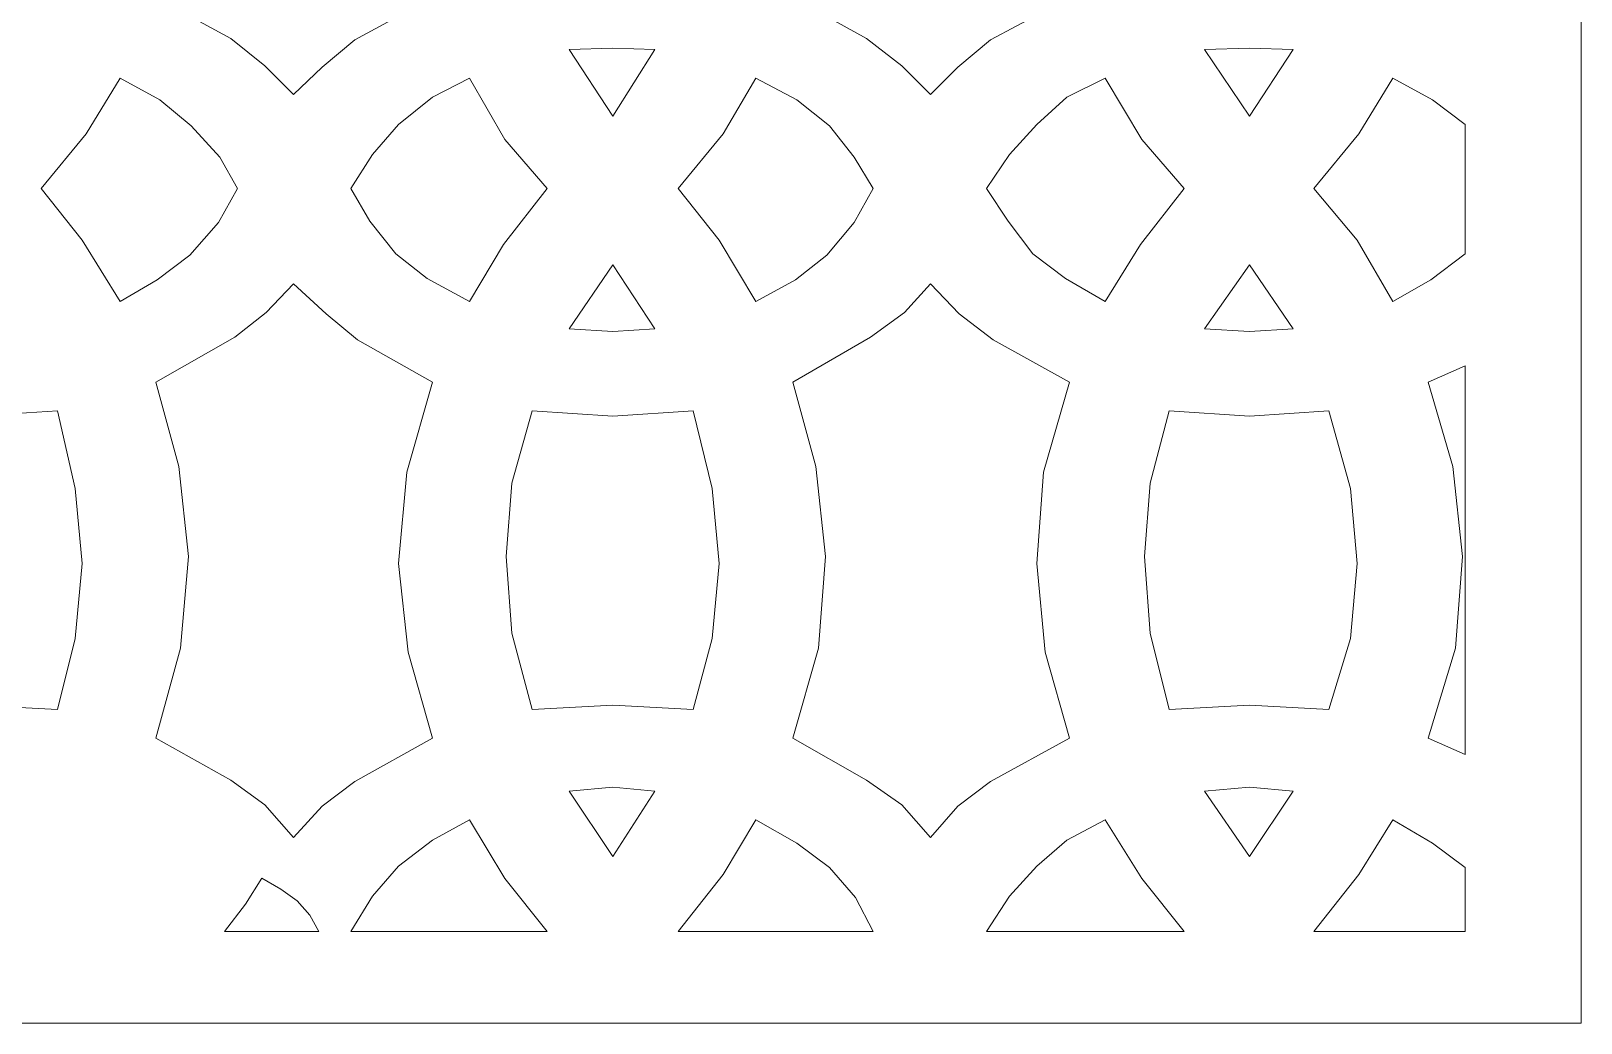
# Model space of a CAD drawing. Header units: centimetres. Extents: x -7.7 to 6.7, y -15 to 14.1.
# Drawn here: x -0.38 to 6.71, y -15.02 to -10.48 of the extents above; entities that cross this region are included whole.
import ezdxf

# ---------------------------------------------------------------- set-up
doc = ezdxf.new("R2010")
doc.units = ezdxf.units.CM
doc.header["$MEASUREMENT"] = 0
doc.layers.add('layer 1', color=7, linetype='Continuous')

msp = doc.modelspace()

# ---------------------------------------------------------------- linework, layer by layer
at = {"layer": 'layer 1', "color": 242, "lineweight": 9}
for points, knots in [([(-7.71189, -0.60288), (-7.71189, -0.60288), (6.70831, -0.60288), (6.70831, -0.60288), (6.70831, -0.60288), (6.70831, -0.60288), (6.70831, -15.01684), (6.70831, -15.01684), (6.70831, -15.01684), (6.70831, -15.01684), (-7.71189, -15.01684), (-7.71189, -15.01684), (-7.71189, -15.01684), (-7.71189, -15.01684), (-7.71189, -0.60288), (-7.71189, -0.60288)], [0, 0, 0, 0, 0.2, 0.2, 0.2, 0.2, 0.4, 0.4, 0.4, 0.4, 0.6, 0.6, 0.6, 0.6, 1, 1, 1, 1]), ([(0.81793, -10.76753), (0.81793, -10.76753), (0.68689, -10.63649), (0.68689, -10.63649), (0.68689, -10.63649), (0.68689, -10.63649), (0.5309, -10.5117), (0.5309, -10.5117), (0.5309, -10.5117), (0.5309, -10.5117), (0.18771, -10.3245), (0.18771, -10.3245), (0.18771, -10.3245), (0.18771, -10.3245), (0.30003, -9.91268), (0.30003, -9.91268), (0.30003, -9.91268), (0.30003, -9.91268), (0.33746, -9.49461), (0.33746, -9.49461), (0.33746, -9.49461), (0.33746, -9.49461), (0.29379, -9.08278), (0.29379, -9.08278), (0.29379, -9.08278), (0.29379, -9.08278), (0.18771, -8.68967), (0.18771, -8.68967), (0.18771, -8.68967), (0.18771, -8.68967), (0.54962, -8.49624), (0.54962, -8.49624), (0.54962, -8.49624), (0.54962, -8.49624), (0.69313, -8.37768), (0.69313, -8.37768), (0.69313, -8.37768), (0.69313, -8.37768), (0.81793, -8.24665), (0.81793, -8.24665), (0.81793, -8.24665), (0.81793, -8.24665), (0.96768, -8.39016), (0.96768, -8.39016), (0.96768, -8.39016), (0.96768, -8.39016), (1.1112, -8.50872), (1.1112, -8.50872), (1.1112, -8.50872), (1.1112, -8.50872), (1.45439, -8.68967), (1.45439, -8.68967), (1.45439, -8.68967), (1.45439, -8.68967), (1.33583, -9.12022), (1.33583, -9.12022), (1.33583, -9.12022), (1.33583, -9.12022), (1.29839, -9.53829), (1.29839, -9.53829), (1.29839, -9.53829), (1.29839, -9.53829), (1.34207, -9.94387), (1.34207, -9.94387), (1.34207, -9.94387), (1.34207, -9.94387), (1.45439, -10.3245), (1.45439, -10.3245), (1.45439, -10.3245), (1.45439, -10.3245), (1.09872, -10.51794), (1.09872, -10.51794), (1.09872, -10.51794), (1.09872, -10.51794), (0.94897, -10.64273), (0.94897, -10.64273), (0.94897, -10.64273), (0.94897, -10.64273), (0.81793, -10.76753), (0.81793, -10.76753)], [0, 0, 0, 0, 0.047619, 0.047619, 0.047619, 0.047619, 0.0952381, 0.0952381, 0.0952381, 0.0952381, 0.1428571, 0.1428571, 0.1428571, 0.1428571, 0.1904762, 0.1904762, 0.1904762, 0.1904762, 0.2380952, 0.2380952, 0.2380952, 0.2380952, 0.2857143, 0.2857143, 0.2857143, 0.2857143, 0.3333333, 0.3333333, 0.3333333, 0.3333333, 0.3809524, 0.3809524, 0.3809524, 0.3809524, 0.4285714, 0.4285714, 0.4285714, 0.4285714, 0.4761905, 0.4761905, 0.4761905, 0.4761905, 0.5238095, 0.5238095, 0.5238095, 0.5238095, 0.5714286, 0.5714286, 0.5714286, 0.5714286, 0.6190476, 0.6190476, 0.6190476, 0.6190476, 0.6666667, 0.6666667, 0.6666667, 0.6666667, 0.7142857, 0.7142857, 0.7142857, 0.7142857, 0.7619048, 0.7619048, 0.7619048, 0.7619048, 0.8095238, 0.8095238, 0.8095238, 0.8095238, 0.8571429, 0.8571429, 0.8571429, 0.8571429, 0.9047619, 0.9047619, 0.9047619, 0.9047619, 1, 1, 1, 1]), ([(3.73192, -10.76753), (3.73192, -10.76753), (3.60088, -10.63649), (3.60088, -10.63649), (3.60088, -10.63649), (3.60088, -10.63649), (3.43865, -10.5117), (3.43865, -10.5117), (3.43865, -10.5117), (3.43865, -10.5117), (3.1017, -10.3245), (3.1017, -10.3245), (3.1017, -10.3245), (3.1017, -10.3245), (3.22026, -9.91268), (3.22026, -9.91268), (3.22026, -9.91268), (3.22026, -9.91268), (3.25146, -9.49461), (3.25146, -9.49461), (3.25146, -9.49461), (3.25146, -9.49461), (3.20778, -9.08278), (3.20778, -9.08278), (3.20778, -9.08278), (3.20778, -9.08278), (3.1017, -8.68967), (3.1017, -8.68967), (3.1017, -8.68967), (3.1017, -8.68967), (3.45737, -8.49624), (3.45737, -8.49624), (3.45737, -8.49624), (3.45737, -8.49624), (3.61336, -8.37768), (3.61336, -8.37768), (3.61336, -8.37768), (3.61336, -8.37768), (3.73192, -8.24665), (3.73192, -8.24665), (3.73192, -8.24665), (3.73192, -8.24665), (3.86296, -8.39016), (3.86296, -8.39016), (3.86296, -8.39016), (3.86296, -8.39016), (4.01895, -8.50872), (4.01895, -8.50872), (4.01895, -8.50872), (4.01895, -8.50872), (4.36838, -8.68967), (4.36838, -8.68967), (4.36838, -8.68967), (4.36838, -8.68967), (4.24982, -9.12022), (4.24982, -9.12022), (4.24982, -9.12022), (4.24982, -9.12022), (4.21863, -9.53829), (4.21863, -9.53829), (4.21863, -9.53829), (4.21863, -9.53829), (4.25606, -9.94387), (4.25606, -9.94387), (4.25606, -9.94387), (4.25606, -9.94387), (4.36838, -10.3245), (4.36838, -10.3245), (4.36838, -10.3245), (4.36838, -10.3245), (4.00647, -10.51794), (4.00647, -10.51794), (4.00647, -10.51794), (4.00647, -10.51794), (3.85672, -10.64273), (3.85672, -10.64273), (3.85672, -10.64273), (3.85672, -10.64273), (3.73192, -10.76753), (3.73192, -10.76753)], [0, 0, 0, 0, 0.047619, 0.047619, 0.047619, 0.047619, 0.0952381, 0.0952381, 0.0952381, 0.0952381, 0.1428571, 0.1428571, 0.1428571, 0.1428571, 0.1904762, 0.1904762, 0.1904762, 0.1904762, 0.2380952, 0.2380952, 0.2380952, 0.2380952, 0.2857143, 0.2857143, 0.2857143, 0.2857143, 0.3333333, 0.3333333, 0.3333333, 0.3333333, 0.3809524, 0.3809524, 0.3809524, 0.3809524, 0.4285714, 0.4285714, 0.4285714, 0.4285714, 0.4761905, 0.4761905, 0.4761905, 0.4761905, 0.5238095, 0.5238095, 0.5238095, 0.5238095, 0.5714286, 0.5714286, 0.5714286, 0.5714286, 0.6190476, 0.6190476, 0.6190476, 0.6190476, 0.6666667, 0.6666667, 0.6666667, 0.6666667, 0.7142857, 0.7142857, 0.7142857, 0.7142857, 0.7619048, 0.7619048, 0.7619048, 0.7619048, 0.8095238, 0.8095238, 0.8095238, 0.8095238, 0.8571429, 0.8571429, 0.8571429, 0.8571429, 0.9047619, 0.9047619, 0.9047619, 0.9047619, 1, 1, 1, 1]), ([(2.27804, -10.86737), (2.27804, -10.86737), (2.07837, -10.56162), (2.07837, -10.56162), (2.07837, -10.56162), (2.07837, -10.56162), (2.27804, -10.55538), (2.27804, -10.55538), (2.27804, -10.55538), (2.27804, -10.55538), (2.47148, -10.56162), (2.47148, -10.56162), (2.47148, -10.56162), (2.47148, -10.56162), (2.27804, -10.86737), (2.27804, -10.86737)], [0, 0, 0, 0, 0.2, 0.2, 0.2, 0.2, 0.4, 0.4, 0.4, 0.4, 0.6, 0.6, 0.6, 0.6, 1, 1, 1, 1]), ([(5.19204, -10.86737), (5.19204, -10.86737), (4.98612, -10.56162), (4.98612, -10.56162), (4.98612, -10.56162), (4.98612, -10.56162), (5.19204, -10.55538), (5.19204, -10.55538), (5.19204, -10.55538), (5.19204, -10.55538), (5.39171, -10.56162), (5.39171, -10.56162), (5.39171, -10.56162), (5.39171, -10.56162), (5.19204, -10.86737), (5.19204, -10.86737)], [0, 0, 0, 0, 0.2, 0.2, 0.2, 0.2, 0.4, 0.4, 0.4, 0.4, 0.6, 0.6, 0.6, 0.6, 1, 1, 1, 1]), ([(-0.33644, -11.19808), (-0.33644, -11.19808), (-0.13052, -10.94848), (-0.13052, -10.94848), (-0.13052, -10.94848), (-0.13052, -10.94848), (0.02547, -10.69265), (0.02547, -10.69265), (0.02547, -10.69265), (0.02547, -10.69265), (0.20643, -10.79249), (0.20643, -10.79249), (0.20643, -10.79249), (0.20643, -10.79249), (0.34994, -10.91105), (0.34994, -10.91105), (0.34994, -10.91105), (0.34994, -10.91105), (0.48098, -11.05456), (0.48098, -11.05456), (0.48098, -11.05456), (0.48098, -11.05456), (0.5621, -11.19808), (0.5621, -11.19808), (0.5621, -11.19808), (0.5621, -11.19808), (0.47474, -11.35407), (0.47474, -11.35407), (0.47474, -11.35407), (0.47474, -11.35407), (0.3437, -11.50383), (0.3437, -11.50383), (0.3437, -11.50383), (0.3437, -11.50383), (0.19395, -11.61614), (0.19395, -11.61614), (0.19395, -11.61614), (0.19395, -11.61614), (0.02547, -11.71598), (0.02547, -11.71598), (0.02547, -11.71598), (0.02547, -11.71598), (-0.14924, -11.43519), (-0.14924, -11.43519), (-0.14924, -11.43519), (-0.14924, -11.43519), (-0.33644, -11.19808), (-0.33644, -11.19808)], [0, 0, 0, 0, 0.0769231, 0.0769231, 0.0769231, 0.0769231, 0.1538462, 0.1538462, 0.1538462, 0.1538462, 0.2307692, 0.2307692, 0.2307692, 0.2307692, 0.3076923, 0.3076923, 0.3076923, 0.3076923, 0.3846154, 0.3846154, 0.3846154, 0.3846154, 0.4615385, 0.4615385, 0.4615385, 0.4615385, 0.5384615, 0.5384615, 0.5384615, 0.5384615, 0.6153846, 0.6153846, 0.6153846, 0.6153846, 0.6923077, 0.6923077, 0.6923077, 0.6923077, 0.7692308, 0.7692308, 0.7692308, 0.7692308, 0.8461538, 0.8461538, 0.8461538, 0.8461538, 1, 1, 1, 1]), ([(1.97853, -11.19808), (1.97853, -11.19808), (1.77886, -11.45391), (1.77886, -11.45391), (1.77886, -11.45391), (1.77886, -11.45391), (1.62286, -11.71598), (1.62286, -11.71598), (1.62286, -11.71598), (1.62286, -11.71598), (1.42943, -11.6099), (1.42943, -11.6099), (1.42943, -11.6099), (1.42943, -11.6099), (1.28592, -11.49759), (1.28592, -11.49759), (1.28592, -11.49759), (1.28592, -11.49759), (1.16736, -11.34783), (1.16736, -11.34783), (1.16736, -11.34783), (1.16736, -11.34783), (1.08, -11.19808), (1.08, -11.19808), (1.08, -11.19808), (1.08, -11.19808), (1.17984, -11.04208), (1.17984, -11.04208), (1.17984, -11.04208), (1.17984, -11.04208), (1.29839, -10.90481), (1.29839, -10.90481), (1.29839, -10.90481), (1.29839, -10.90481), (1.45439, -10.78001), (1.45439, -10.78001), (1.45439, -10.78001), (1.45439, -10.78001), (1.62286, -10.69265), (1.62286, -10.69265), (1.62286, -10.69265), (1.62286, -10.69265), (1.7851, -10.97344), (1.7851, -10.97344), (1.7851, -10.97344), (1.7851, -10.97344), (1.97853, -11.19808), (1.97853, -11.19808)], [0, 0, 0, 0, 0.0769231, 0.0769231, 0.0769231, 0.0769231, 0.1538462, 0.1538462, 0.1538462, 0.1538462, 0.2307692, 0.2307692, 0.2307692, 0.2307692, 0.3076923, 0.3076923, 0.3076923, 0.3076923, 0.3846154, 0.3846154, 0.3846154, 0.3846154, 0.4615385, 0.4615385, 0.4615385, 0.4615385, 0.5384615, 0.5384615, 0.5384615, 0.5384615, 0.6153846, 0.6153846, 0.6153846, 0.6153846, 0.6923077, 0.6923077, 0.6923077, 0.6923077, 0.7692308, 0.7692308, 0.7692308, 0.7692308, 0.8461538, 0.8461538, 0.8461538, 0.8461538, 1, 1, 1, 1]), ([(2.57756, -11.19808), (2.57756, -11.19808), (2.78347, -10.94848), (2.78347, -10.94848), (2.78347, -10.94848), (2.78347, -10.94848), (2.93322, -10.69265), (2.93322, -10.69265), (2.93322, -10.69265), (2.93322, -10.69265), (3.12042, -10.79249), (3.12042, -10.79249), (3.12042, -10.79249), (3.12042, -10.79249), (3.27017, -10.91105), (3.27017, -10.91105), (3.27017, -10.91105), (3.27017, -10.91105), (3.38249, -11.05456), (3.38249, -11.05456), (3.38249, -11.05456), (3.38249, -11.05456), (3.46985, -11.19808), (3.46985, -11.19808), (3.46985, -11.19808), (3.46985, -11.19808), (3.38249, -11.35407), (3.38249, -11.35407), (3.38249, -11.35407), (3.38249, -11.35407), (3.25769, -11.50383), (3.25769, -11.50383), (3.25769, -11.50383), (3.25769, -11.50383), (3.11418, -11.61614), (3.11418, -11.61614), (3.11418, -11.61614), (3.11418, -11.61614), (2.93322, -11.71598), (2.93322, -11.71598), (2.93322, -11.71598), (2.93322, -11.71598), (2.76475, -11.43519), (2.76475, -11.43519), (2.76475, -11.43519), (2.76475, -11.43519), (2.57756, -11.19808), (2.57756, -11.19808)], [0, 0, 0, 0, 0.0769231, 0.0769231, 0.0769231, 0.0769231, 0.1538462, 0.1538462, 0.1538462, 0.1538462, 0.2307692, 0.2307692, 0.2307692, 0.2307692, 0.3076923, 0.3076923, 0.3076923, 0.3076923, 0.3846154, 0.3846154, 0.3846154, 0.3846154, 0.4615385, 0.4615385, 0.4615385, 0.4615385, 0.5384615, 0.5384615, 0.5384615, 0.5384615, 0.6153846, 0.6153846, 0.6153846, 0.6153846, 0.6923077, 0.6923077, 0.6923077, 0.6923077, 0.7692308, 0.7692308, 0.7692308, 0.7692308, 0.8461538, 0.8461538, 0.8461538, 0.8461538, 1, 1, 1, 1]), ([(4.89252, -11.19808), (4.89252, -11.19808), (4.69285, -11.45391), (4.69285, -11.45391), (4.69285, -11.45391), (4.69285, -11.45391), (4.53062, -11.71598), (4.53062, -11.71598), (4.53062, -11.71598), (4.53062, -11.71598), (4.34966, -11.6099), (4.34966, -11.6099), (4.34966, -11.6099), (4.34966, -11.6099), (4.19991, -11.49759), (4.19991, -11.49759), (4.19991, -11.49759), (4.19991, -11.49759), (4.08759, -11.34783), (4.08759, -11.34783), (4.08759, -11.34783), (4.08759, -11.34783), (3.98775, -11.19808), (3.98775, -11.19808), (3.98775, -11.19808), (3.98775, -11.19808), (4.09383, -11.04208), (4.09383, -11.04208), (4.09383, -11.04208), (4.09383, -11.04208), (4.21863, -10.90481), (4.21863, -10.90481), (4.21863, -10.90481), (4.21863, -10.90481), (4.3559, -10.78001), (4.3559, -10.78001), (4.3559, -10.78001), (4.3559, -10.78001), (4.53062, -10.69265), (4.53062, -10.69265), (4.53062, -10.69265), (4.53062, -10.69265), (4.69909, -10.97344), (4.69909, -10.97344), (4.69909, -10.97344), (4.69909, -10.97344), (4.89252, -11.19808), (4.89252, -11.19808)], [0, 0, 0, 0, 0.0769231, 0.0769231, 0.0769231, 0.0769231, 0.1538462, 0.1538462, 0.1538462, 0.1538462, 0.2307692, 0.2307692, 0.2307692, 0.2307692, 0.3076923, 0.3076923, 0.3076923, 0.3076923, 0.3846154, 0.3846154, 0.3846154, 0.3846154, 0.4615385, 0.4615385, 0.4615385, 0.4615385, 0.5384615, 0.5384615, 0.5384615, 0.5384615, 0.6153846, 0.6153846, 0.6153846, 0.6153846, 0.6923077, 0.6923077, 0.6923077, 0.6923077, 0.7692308, 0.7692308, 0.7692308, 0.7692308, 0.8461538, 0.8461538, 0.8461538, 0.8461538, 1, 1, 1, 1]), ([(6.17793, -11.49759), (6.17793, -11.49759), (6.02193, -11.61614), (6.02193, -11.61614), (6.02193, -11.61614), (6.02193, -11.61614), (5.84722, -11.71598), (5.84722, -11.71598), (5.84722, -11.71598), (5.84722, -11.71598), (5.68498, -11.43519), (5.68498, -11.43519), (5.68498, -11.43519), (5.68498, -11.43519), (5.48531, -11.19808), (5.48531, -11.19808), (5.48531, -11.19808), (5.48531, -11.19808), (5.69122, -10.94848), (5.69122, -10.94848), (5.69122, -10.94848), (5.69122, -10.94848), (5.84722, -10.69265), (5.84722, -10.69265), (5.84722, -10.69265), (5.84722, -10.69265), (6.02817, -10.79249), (6.02817, -10.79249), (6.02817, -10.79249), (6.02817, -10.79249), (6.17793, -10.90481), (6.17793, -10.90481), (6.17793, -10.90481), (6.17793, -10.90481), (6.17793, -11.49759), (6.17793, -11.49759)], [0, 0, 0, 0, 0.1, 0.1, 0.1, 0.1, 0.2, 0.2, 0.2, 0.2, 0.3, 0.3, 0.3, 0.3, 0.4, 0.4, 0.4, 0.4, 0.5, 0.5, 0.5, 0.5, 0.6, 0.6, 0.6, 0.6, 0.7, 0.7, 0.7, 0.7, 0.8, 0.8, 0.8, 0.8, 1, 1, 1, 1]), ([(2.27804, -11.54751), (2.27804, -11.54751), (2.47148, -11.84078), (2.47148, -11.84078), (2.47148, -11.84078), (2.47148, -11.84078), (2.27804, -11.85326), (2.27804, -11.85326), (2.27804, -11.85326), (2.27804, -11.85326), (2.07837, -11.84078), (2.07837, -11.84078), (2.07837, -11.84078), (2.07837, -11.84078), (2.27804, -11.54751), (2.27804, -11.54751)], [0, 0, 0, 0, 0.2, 0.2, 0.2, 0.2, 0.4, 0.4, 0.4, 0.4, 0.6, 0.6, 0.6, 0.6, 1, 1, 1, 1]), ([(5.19204, -11.54751), (5.19204, -11.54751), (5.39171, -11.84078), (5.39171, -11.84078), (5.39171, -11.84078), (5.39171, -11.84078), (5.19204, -11.85326), (5.19204, -11.85326), (5.19204, -11.85326), (5.19204, -11.85326), (4.98612, -11.84078), (4.98612, -11.84078), (4.98612, -11.84078), (4.98612, -11.84078), (5.19204, -11.54751), (5.19204, -11.54751)], [0, 0, 0, 0, 0.2, 0.2, 0.2, 0.2, 0.4, 0.4, 0.4, 0.4, 0.6, 0.6, 0.6, 0.6, 1, 1, 1, 1]), ([(0.81793, -14.16823), (0.81793, -14.16823), (0.68689, -14.01847), (0.68689, -14.01847), (0.68689, -14.01847), (0.68689, -14.01847), (0.5309, -13.90615), (0.5309, -13.90615), (0.5309, -13.90615), (0.5309, -13.90615), (0.18771, -13.71272), (0.18771, -13.71272), (0.18771, -13.71272), (0.18771, -13.71272), (0.30003, -13.30089), (0.30003, -13.30089), (0.30003, -13.30089), (0.30003, -13.30089), (0.33746, -12.88282), (0.33746, -12.88282), (0.33746, -12.88282), (0.33746, -12.88282), (0.29379, -12.471), (0.29379, -12.471), (0.29379, -12.471), (0.29379, -12.471), (0.18771, -12.08413), (0.18771, -12.08413), (0.18771, -12.08413), (0.18771, -12.08413), (0.54962, -11.87822), (0.54962, -11.87822), (0.54962, -11.87822), (0.54962, -11.87822), (0.69313, -11.7659), (0.69313, -11.7659), (0.69313, -11.7659), (0.69313, -11.7659), (0.81793, -11.63486), (0.81793, -11.63486), (0.81793, -11.63486), (0.81793, -11.63486), (0.96768, -11.77214), (0.96768, -11.77214), (0.96768, -11.77214), (0.96768, -11.77214), (1.1112, -11.8907), (1.1112, -11.8907), (1.1112, -11.8907), (1.1112, -11.8907), (1.45439, -12.08413), (1.45439, -12.08413), (1.45439, -12.08413), (1.45439, -12.08413), (1.33583, -12.49596), (1.33583, -12.49596), (1.33583, -12.49596), (1.33583, -12.49596), (1.29839, -12.91402), (1.29839, -12.91402), (1.29839, -12.91402), (1.29839, -12.91402), (1.34207, -13.31961), (1.34207, -13.31961), (1.34207, -13.31961), (1.34207, -13.31961), (1.45439, -13.71272), (1.45439, -13.71272), (1.45439, -13.71272), (1.45439, -13.71272), (1.09872, -13.91239), (1.09872, -13.91239), (1.09872, -13.91239), (1.09872, -13.91239), (0.94897, -14.02471), (0.94897, -14.02471), (0.94897, -14.02471), (0.94897, -14.02471), (0.81793, -14.16823), (0.81793, -14.16823)], [0, 0, 0, 0, 0.047619, 0.047619, 0.047619, 0.047619, 0.0952381, 0.0952381, 0.0952381, 0.0952381, 0.1428571, 0.1428571, 0.1428571, 0.1428571, 0.1904762, 0.1904762, 0.1904762, 0.1904762, 0.2380952, 0.2380952, 0.2380952, 0.2380952, 0.2857143, 0.2857143, 0.2857143, 0.2857143, 0.3333333, 0.3333333, 0.3333333, 0.3333333, 0.3809524, 0.3809524, 0.3809524, 0.3809524, 0.4285714, 0.4285714, 0.4285714, 0.4285714, 0.4761905, 0.4761905, 0.4761905, 0.4761905, 0.5238095, 0.5238095, 0.5238095, 0.5238095, 0.5714286, 0.5714286, 0.5714286, 0.5714286, 0.6190476, 0.6190476, 0.6190476, 0.6190476, 0.6666667, 0.6666667, 0.6666667, 0.6666667, 0.7142857, 0.7142857, 0.7142857, 0.7142857, 0.7619048, 0.7619048, 0.7619048, 0.7619048, 0.8095238, 0.8095238, 0.8095238, 0.8095238, 0.8571429, 0.8571429, 0.8571429, 0.8571429, 0.9047619, 0.9047619, 0.9047619, 0.9047619, 1, 1, 1, 1]), ([(3.73192, -14.16823), (3.73192, -14.16823), (3.60088, -14.01847), (3.60088, -14.01847), (3.60088, -14.01847), (3.60088, -14.01847), (3.43865, -13.90615), (3.43865, -13.90615), (3.43865, -13.90615), (3.43865, -13.90615), (3.1017, -13.71272), (3.1017, -13.71272), (3.1017, -13.71272), (3.1017, -13.71272), (3.22026, -13.30089), (3.22026, -13.30089), (3.22026, -13.30089), (3.22026, -13.30089), (3.25146, -12.88282), (3.25146, -12.88282), (3.25146, -12.88282), (3.25146, -12.88282), (3.20778, -12.471), (3.20778, -12.471), (3.20778, -12.471), (3.20778, -12.471), (3.1017, -12.08413), (3.1017, -12.08413), (3.1017, -12.08413), (3.1017, -12.08413), (3.45737, -11.87822), (3.45737, -11.87822), (3.45737, -11.87822), (3.45737, -11.87822), (3.61336, -11.7659), (3.61336, -11.7659), (3.61336, -11.7659), (3.61336, -11.7659), (3.73192, -11.63486), (3.73192, -11.63486), (3.73192, -11.63486), (3.73192, -11.63486), (3.86296, -11.77214), (3.86296, -11.77214), (3.86296, -11.77214), (3.86296, -11.77214), (4.01895, -11.8907), (4.01895, -11.8907), (4.01895, -11.8907), (4.01895, -11.8907), (4.36838, -12.08413), (4.36838, -12.08413), (4.36838, -12.08413), (4.36838, -12.08413), (4.24982, -12.49596), (4.24982, -12.49596), (4.24982, -12.49596), (4.24982, -12.49596), (4.21863, -12.91402), (4.21863, -12.91402), (4.21863, -12.91402), (4.21863, -12.91402), (4.25606, -13.31961), (4.25606, -13.31961), (4.25606, -13.31961), (4.25606, -13.31961), (4.36838, -13.71272), (4.36838, -13.71272), (4.36838, -13.71272), (4.36838, -13.71272), (4.00647, -13.91239), (4.00647, -13.91239), (4.00647, -13.91239), (4.00647, -13.91239), (3.85672, -14.02471), (3.85672, -14.02471), (3.85672, -14.02471), (3.85672, -14.02471), (3.73192, -14.16823), (3.73192, -14.16823)], [0, 0, 0, 0, 0.047619, 0.047619, 0.047619, 0.047619, 0.0952381, 0.0952381, 0.0952381, 0.0952381, 0.1428571, 0.1428571, 0.1428571, 0.1428571, 0.1904762, 0.1904762, 0.1904762, 0.1904762, 0.2380952, 0.2380952, 0.2380952, 0.2380952, 0.2857143, 0.2857143, 0.2857143, 0.2857143, 0.3333333, 0.3333333, 0.3333333, 0.3333333, 0.3809524, 0.3809524, 0.3809524, 0.3809524, 0.4285714, 0.4285714, 0.4285714, 0.4285714, 0.4761905, 0.4761905, 0.4761905, 0.4761905, 0.5238095, 0.5238095, 0.5238095, 0.5238095, 0.5714286, 0.5714286, 0.5714286, 0.5714286, 0.6190476, 0.6190476, 0.6190476, 0.6190476, 0.6666667, 0.6666667, 0.6666667, 0.6666667, 0.7142857, 0.7142857, 0.7142857, 0.7142857, 0.7619048, 0.7619048, 0.7619048, 0.7619048, 0.8095238, 0.8095238, 0.8095238, 0.8095238, 0.8571429, 0.8571429, 0.8571429, 0.8571429, 0.9047619, 0.9047619, 0.9047619, 0.9047619, 1, 1, 1, 1]), ([(6.17793, -12.00925), (6.17793, -12.00925), (6.00945, -12.08413), (6.00945, -12.08413), (6.00945, -12.08413), (6.00945, -12.08413), (6.12177, -12.471), (6.12177, -12.471), (6.12177, -12.471), (6.12177, -12.471), (6.16545, -12.88282), (6.16545, -12.88282), (6.16545, -12.88282), (6.16545, -12.88282), (6.13425, -13.30089), (6.13425, -13.30089), (6.13425, -13.30089), (6.13425, -13.30089), (6.00945, -13.71272), (6.00945, -13.71272), (6.00945, -13.71272), (6.00945, -13.71272), (6.17793, -13.7876), (6.17793, -13.7876), (6.17793, -13.7876), (6.17793, -13.7876), (6.17793, -12.00925), (6.17793, -12.00925)], [0, 0, 0, 0, 0.125, 0.125, 0.125, 0.125, 0.25, 0.25, 0.25, 0.25, 0.375, 0.375, 0.375, 0.375, 0.5, 0.5, 0.5, 0.5, 0.625, 0.625, 0.625, 0.625, 0.75, 0.75, 0.75, 0.75, 1, 1, 1, 1]), ([(-0.64219, -13.56296), (-0.64219, -13.56296), (-0.99786, -13.58168), (-0.99786, -13.58168), (-0.99786, -13.58168), (-0.99786, -13.58168), (-1.09145, -13.23225), (-1.09145, -13.23225), (-1.09145, -13.23225), (-1.09145, -13.23225), (-1.11641, -12.88282), (-1.11641, -12.88282), (-1.11641, -12.88282), (-1.11641, -12.88282), (-1.09145, -12.54588), (-1.09145, -12.54588), (-1.09145, -12.54588), (-1.09145, -12.54588), (-0.99786, -12.21517), (-0.99786, -12.21517), (-0.99786, -12.21517), (-0.99786, -12.21517), (-0.64219, -12.24012), (-0.64219, -12.24012), (-0.64219, -12.24012), (-0.64219, -12.24012), (-0.26156, -12.21517), (-0.26156, -12.21517), (-0.26156, -12.21517), (-0.26156, -12.21517), (-0.18044, -12.57083), (-0.18044, -12.57083), (-0.18044, -12.57083), (-0.18044, -12.57083), (-0.14924, -12.91402), (-0.14924, -12.91402), (-0.14924, -12.91402), (-0.14924, -12.91402), (-0.18044, -13.25721), (-0.18044, -13.25721), (-0.18044, -13.25721), (-0.18044, -13.25721), (-0.26156, -13.58168), (-0.26156, -13.58168), (-0.26156, -13.58168), (-0.26156, -13.58168), (-0.64219, -13.56296), (-0.64219, -13.56296)], [0, 0, 0, 0, 0.0769231, 0.0769231, 0.0769231, 0.0769231, 0.1538462, 0.1538462, 0.1538462, 0.1538462, 0.2307692, 0.2307692, 0.2307692, 0.2307692, 0.3076923, 0.3076923, 0.3076923, 0.3076923, 0.3846154, 0.3846154, 0.3846154, 0.3846154, 0.4615385, 0.4615385, 0.4615385, 0.4615385, 0.5384615, 0.5384615, 0.5384615, 0.5384615, 0.6153846, 0.6153846, 0.6153846, 0.6153846, 0.6923077, 0.6923077, 0.6923077, 0.6923077, 0.7692308, 0.7692308, 0.7692308, 0.7692308, 0.8461538, 0.8461538, 0.8461538, 0.8461538, 1, 1, 1, 1]), ([(2.27804, -13.56296), (2.27804, -13.56296), (1.9099, -13.58168), (1.9099, -13.58168), (1.9099, -13.58168), (1.9099, -13.58168), (1.8163, -13.23225), (1.8163, -13.23225), (1.8163, -13.23225), (1.8163, -13.23225), (1.79134, -12.88282), (1.79134, -12.88282), (1.79134, -12.88282), (1.79134, -12.88282), (1.8163, -12.54588), (1.8163, -12.54588), (1.8163, -12.54588), (1.8163, -12.54588), (1.9099, -12.21517), (1.9099, -12.21517), (1.9099, -12.21517), (1.9099, -12.21517), (2.27804, -12.24012), (2.27804, -12.24012), (2.27804, -12.24012), (2.27804, -12.24012), (2.64619, -12.21517), (2.64619, -12.21517), (2.64619, -12.21517), (2.64619, -12.21517), (2.73355, -12.57083), (2.73355, -12.57083), (2.73355, -12.57083), (2.73355, -12.57083), (2.76475, -12.91402), (2.76475, -12.91402), (2.76475, -12.91402), (2.76475, -12.91402), (2.73355, -13.25721), (2.73355, -13.25721), (2.73355, -13.25721), (2.73355, -13.25721), (2.64619, -13.58168), (2.64619, -13.58168), (2.64619, -13.58168), (2.64619, -13.58168), (2.27804, -13.56296), (2.27804, -13.56296)], [0, 0, 0, 0, 0.0769231, 0.0769231, 0.0769231, 0.0769231, 0.1538462, 0.1538462, 0.1538462, 0.1538462, 0.2307692, 0.2307692, 0.2307692, 0.2307692, 0.3076923, 0.3076923, 0.3076923, 0.3076923, 0.3846154, 0.3846154, 0.3846154, 0.3846154, 0.4615385, 0.4615385, 0.4615385, 0.4615385, 0.5384615, 0.5384615, 0.5384615, 0.5384615, 0.6153846, 0.6153846, 0.6153846, 0.6153846, 0.6923077, 0.6923077, 0.6923077, 0.6923077, 0.7692308, 0.7692308, 0.7692308, 0.7692308, 0.8461538, 0.8461538, 0.8461538, 0.8461538, 1, 1, 1, 1]), ([(5.19204, -13.56296), (5.19204, -13.56296), (4.82389, -13.58168), (4.82389, -13.58168), (4.82389, -13.58168), (4.82389, -13.58168), (4.73653, -13.23225), (4.73653, -13.23225), (4.73653, -13.23225), (4.73653, -13.23225), (4.71157, -12.88282), (4.71157, -12.88282), (4.71157, -12.88282), (4.71157, -12.88282), (4.73653, -12.54588), (4.73653, -12.54588), (4.73653, -12.54588), (4.73653, -12.54588), (4.82389, -12.21517), (4.82389, -12.21517), (4.82389, -12.21517), (4.82389, -12.21517), (5.19204, -12.24012), (5.19204, -12.24012), (5.19204, -12.24012), (5.19204, -12.24012), (5.55394, -12.21517), (5.55394, -12.21517), (5.55394, -12.21517), (5.55394, -12.21517), (5.65378, -12.57083), (5.65378, -12.57083), (5.65378, -12.57083), (5.65378, -12.57083), (5.68498, -12.91402), (5.68498, -12.91402), (5.68498, -12.91402), (5.68498, -12.91402), (5.65378, -13.25721), (5.65378, -13.25721), (5.65378, -13.25721), (5.65378, -13.25721), (5.55394, -13.58168), (5.55394, -13.58168), (5.55394, -13.58168), (5.55394, -13.58168), (5.19204, -13.56296), (5.19204, -13.56296)], [0, 0, 0, 0, 0.0769231, 0.0769231, 0.0769231, 0.0769231, 0.1538462, 0.1538462, 0.1538462, 0.1538462, 0.2307692, 0.2307692, 0.2307692, 0.2307692, 0.3076923, 0.3076923, 0.3076923, 0.3076923, 0.3846154, 0.3846154, 0.3846154, 0.3846154, 0.4615385, 0.4615385, 0.4615385, 0.4615385, 0.5384615, 0.5384615, 0.5384615, 0.5384615, 0.6153846, 0.6153846, 0.6153846, 0.6153846, 0.6923077, 0.6923077, 0.6923077, 0.6923077, 0.7692308, 0.7692308, 0.7692308, 0.7692308, 0.8461538, 0.8461538, 0.8461538, 0.8461538, 1, 1, 1, 1]), ([(2.27804, -14.25558), (2.27804, -14.25558), (2.07837, -13.95607), (2.07837, -13.95607), (2.07837, -13.95607), (2.07837, -13.95607), (2.27804, -13.93735), (2.27804, -13.93735), (2.27804, -13.93735), (2.27804, -13.93735), (2.47148, -13.95607), (2.47148, -13.95607), (2.47148, -13.95607), (2.47148, -13.95607), (2.27804, -14.25558), (2.27804, -14.25558)], [0, 0, 0, 0, 0.2, 0.2, 0.2, 0.2, 0.4, 0.4, 0.4, 0.4, 0.6, 0.6, 0.6, 0.6, 1, 1, 1, 1]), ([(5.19204, -14.25558), (5.19204, -14.25558), (4.98612, -13.95607), (4.98612, -13.95607), (4.98612, -13.95607), (4.98612, -13.95607), (5.19204, -13.93735), (5.19204, -13.93735), (5.19204, -13.93735), (5.19204, -13.93735), (5.39171, -13.95607), (5.39171, -13.95607), (5.39171, -13.95607), (5.39171, -13.95607), (5.19204, -14.25558), (5.19204, -14.25558)], [0, 0, 0, 0, 0.2, 0.2, 0.2, 0.2, 0.4, 0.4, 0.4, 0.4, 0.6, 0.6, 0.6, 0.6, 1, 1, 1, 1]), ([(1.08, -14.59877), (1.08, -14.59877), (1.17984, -14.43654), (1.17984, -14.43654), (1.17984, -14.43654), (1.17984, -14.43654), (1.29839, -14.29926), (1.29839, -14.29926), (1.29839, -14.29926), (1.29839, -14.29926), (1.45439, -14.18071), (1.45439, -14.18071), (1.45439, -14.18071), (1.45439, -14.18071), (1.62286, -14.08711), (1.62286, -14.08711), (1.62286, -14.08711), (1.62286, -14.08711), (1.7851, -14.35542), (1.7851, -14.35542), (1.7851, -14.35542), (1.7851, -14.35542), (1.97853, -14.59877), (1.97853, -14.59877), (1.97853, -14.59877), (1.97853, -14.59877), (1.08, -14.59877), (1.08, -14.59877)], [0, 0, 0, 0, 0.125, 0.125, 0.125, 0.125, 0.25, 0.25, 0.25, 0.25, 0.375, 0.375, 0.375, 0.375, 0.5, 0.5, 0.5, 0.5, 0.625, 0.625, 0.625, 0.625, 0.75, 0.75, 0.75, 0.75, 1, 1, 1, 1]), ([(2.57756, -14.59877), (2.57756, -14.59877), (2.78347, -14.3367), (2.78347, -14.3367), (2.78347, -14.3367), (2.78347, -14.3367), (2.93322, -14.08711), (2.93322, -14.08711), (2.93322, -14.08711), (2.93322, -14.08711), (3.12042, -14.19318), (3.12042, -14.19318), (3.12042, -14.19318), (3.12042, -14.19318), (3.27017, -14.3055), (3.27017, -14.3055), (3.27017, -14.3055), (3.27017, -14.3055), (3.38873, -14.44278), (3.38873, -14.44278), (3.38873, -14.44278), (3.38873, -14.44278), (3.46985, -14.59877), (3.46985, -14.59877), (3.46985, -14.59877), (3.46985, -14.59877), (2.57756, -14.59877), (2.57756, -14.59877)], [0, 0, 0, 0, 0.125, 0.125, 0.125, 0.125, 0.25, 0.25, 0.25, 0.25, 0.375, 0.375, 0.375, 0.375, 0.5, 0.5, 0.5, 0.5, 0.625, 0.625, 0.625, 0.625, 0.75, 0.75, 0.75, 0.75, 1, 1, 1, 1]), ([(3.98775, -14.59877), (3.98775, -14.59877), (4.09383, -14.43654), (4.09383, -14.43654), (4.09383, -14.43654), (4.09383, -14.43654), (4.21863, -14.29926), (4.21863, -14.29926), (4.21863, -14.29926), (4.21863, -14.29926), (4.3559, -14.18071), (4.3559, -14.18071), (4.3559, -14.18071), (4.3559, -14.18071), (4.53062, -14.08711), (4.53062, -14.08711), (4.53062, -14.08711), (4.53062, -14.08711), (4.69909, -14.35542), (4.69909, -14.35542), (4.69909, -14.35542), (4.69909, -14.35542), (4.89252, -14.59877), (4.89252, -14.59877), (4.89252, -14.59877), (4.89252, -14.59877), (3.98775, -14.59877), (3.98775, -14.59877)], [0, 0, 0, 0, 0.125, 0.125, 0.125, 0.125, 0.25, 0.25, 0.25, 0.25, 0.375, 0.375, 0.375, 0.375, 0.5, 0.5, 0.5, 0.5, 0.625, 0.625, 0.625, 0.625, 0.75, 0.75, 0.75, 0.75, 1, 1, 1, 1]), ([(6.17793, -14.59877), (6.17793, -14.59877), (5.48531, -14.59877), (5.48531, -14.59877), (5.48531, -14.59877), (5.48531, -14.59877), (6.17793, -14.59877), (6.17793, -14.59877), (6.17793, -14.59877), (6.17793, -14.59877), (6.17793, -14.3055), (6.17793, -14.3055), (6.17793, -14.3055), (6.17793, -14.3055), (6.02817, -14.19318), (6.02817, -14.19318), (6.02817, -14.19318), (6.02817, -14.19318), (5.84722, -14.08711), (5.84722, -14.08711), (5.84722, -14.08711), (5.84722, -14.08711), (5.69122, -14.3367), (5.69122, -14.3367), (5.69122, -14.3367), (5.69122, -14.3367), (5.48531, -14.59877), (5.48531, -14.59877), (5.48531, -14.59877), (5.48531, -14.59877), (6.17793, -14.59877), (6.17793, -14.59877)], [0, 0, 0, 0, 0.1111111, 0.1111111, 0.1111111, 0.1111111, 0.2222222, 0.2222222, 0.2222222, 0.2222222, 0.3333333, 0.3333333, 0.3333333, 0.3333333, 0.4444444, 0.4444444, 0.4444444, 0.4444444, 0.5555556, 0.5555556, 0.5555556, 0.5555556, 0.6666667, 0.6666667, 0.6666667, 0.6666667, 0.7777778, 0.7777778, 0.7777778, 0.7777778, 1, 1, 1, 1]), ([(0.50274, -14.59877), (0.50274, -14.59877), (0.59848, -14.47309), (0.59848, -14.47309), (0.59848, -14.47309), (0.59848, -14.47309), (0.67328, -14.35344), (0.67328, -14.35344), (0.67328, -14.35344), (0.67328, -14.35344), (0.76006, -14.40428), (0.76006, -14.40428), (0.76006, -14.40428), (0.76006, -14.40428), (0.83486, -14.45815), (0.83486, -14.45815), (0.83486, -14.45815), (0.83486, -14.45815), (0.89172, -14.52399), (0.89172, -14.52399), (0.89172, -14.52399), (0.89172, -14.52399), (0.9336, -14.59877), (0.9336, -14.59877), (0.9336, -14.59877), (0.9336, -14.59877), (0.50274, -14.59877), (0.50274, -14.59877)], [0, 0, 0, 0, 0.125, 0.125, 0.125, 0.125, 0.25, 0.25, 0.25, 0.25, 0.375, 0.375, 0.375, 0.375, 0.5, 0.5, 0.5, 0.5, 0.625, 0.625, 0.625, 0.625, 0.75, 0.75, 0.75, 0.75, 1, 1, 1, 1])]:
    msp.add_open_spline(points, degree=3, knots=knots, dxfattribs=at)

doc.saveas('drawing.dxf')
